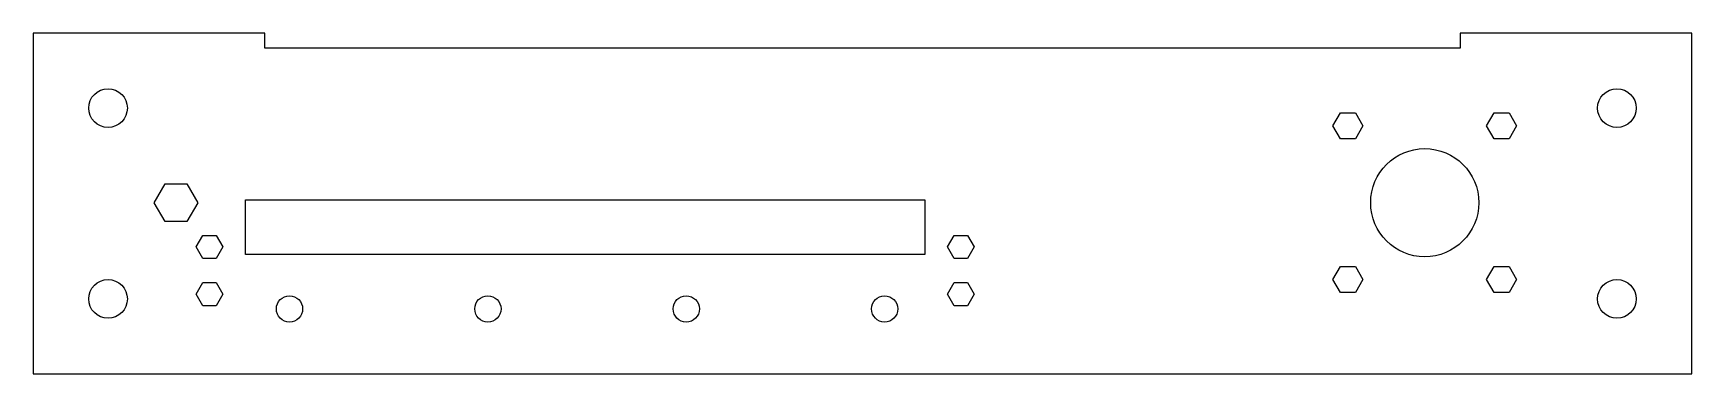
# Model space of a CAD drawing. Header units: millimetres. Extents: x -134 to 200, y 31 to 100.
import ezdxf

# ---------------------------------------------------------------- set-up
doc = ezdxf.new("R2010")
doc.units = ezdxf.units.MM
doc.layers.add('CUTOUTS', color=1, linetype='CONTINUOUS')
doc.layers.add('PERIMETER', color=5, linetype='CONTINUOUS')

msp = doc.modelspace()

# ---------------------------------------------------------------- linework, layer by layer
at = {"layer": 'CUTOUTS'}
for p, q in [((127.73, 81.42), (129.24, 84.04)), ((129.24, 84.04), (132.27, 84.04)), ((132.27, 84.04), (133.78, 81.42)), ((158.73, 81.42), (160.24, 84.04)), ((160.24, 84.04), (163.27, 84.04)), ((163.27, 84.04), (164.78, 81.42)), ((129.24, 78.8), (127.73, 81.42)), ((133.78, 81.42), (132.27, 78.8)), ((160.24, 78.8), (158.73, 81.42)), ((164.78, 81.42), (163.27, 78.8)), ((132.27, 78.8), (129.24, 78.8)), ((163.27, 78.8), (160.24, 78.8)), ((-109.95, 65.92), (-107.75, 69.74)), ((-107.75, 69.74), (-103.34, 69.74)), ((-103.34, 69.74), (-101.13, 65.92)), ((-107.75, 62.1), (-109.95, 65.92)), ((-101.13, 65.92), (-103.34, 62.1)), ((-91.52, 55.46), (-91.52, 66.47)), ((-91.52, 66.47), (45.44, 66.47)), ((45.44, 66.47), (45.44, 55.46)), ((-103.34, 62.1), (-107.75, 62.1)), ((-101.5, 56.99), (-100.15, 59.32)), ((-100.15, 54.66), (-101.5, 56.99)), ((-100.15, 59.32), (-97.45, 59.32)), ((-97.45, 59.32), (-96.1, 56.99)), ((-96.1, 56.99), (-97.45, 54.66)), ((50, 56.99), (51.35, 59.32)), ((51.35, 54.66), (50, 56.99)), ((51.35, 59.32), (54.05, 59.32)), ((54.05, 59.32), (55.4, 56.99)), ((55.4, 56.99), (54.05, 54.66)), ((-97.45, 54.66), (-100.15, 54.66)), ((45.44, 55.46), (-91.52, 55.46)), ((54.05, 54.66), (51.35, 54.66)), ((127.73, 50.42), (129.24, 53.04)), ((129.24, 47.8), (127.73, 50.42)), ((129.24, 53.04), (132.27, 53.04)), ((132.27, 53.04), (133.78, 50.42)), ((133.78, 50.42), (132.27, 47.8)), ((158.73, 50.42), (160.24, 53.04)), ((160.24, 47.8), (158.73, 50.42)), ((160.24, 53.04), (163.27, 53.04)), ((163.27, 53.04), (164.78, 50.42)), ((164.78, 50.42), (163.27, 47.8)), ((-101.5, 47.49), (-100.15, 49.82)), ((-100.15, 45.16), (-101.5, 47.49)), ((-100.15, 49.82), (-97.45, 49.82)), ((-97.45, 49.82), (-96.1, 47.49)), ((-96.1, 47.49), (-97.45, 45.16)), ((50, 47.49), (51.35, 49.82)), ((51.35, 45.16), (50, 47.49)), ((51.35, 49.82), (54.05, 49.82)), ((54.05, 49.82), (55.4, 47.49)), ((55.4, 47.49), (54.05, 45.16)), ((132.27, 47.8), (129.24, 47.8)), ((163.27, 47.8), (160.24, 47.8)), ((-97.45, 45.16), (-100.15, 45.16)), ((54.05, 45.16), (51.35, 45.16))]:
    msp.add_line(p, q, dxfattribs=at)
for centre, radius in [((-119.25, 85), 3.9), ((185, 85), 3.9), ((146.25, 65.92), 10.9), ((-119.25, 46.52), 3.9), ((185, 46.52), 3.9), ((-82.66, 44.5), 2.65), ((-42.66, 44.5), 2.65), ((-2.66, 44.5), 2.65), ((37.34, 44.5), 2.65)]:
    msp.add_circle(centre, radius, dxfattribs=at)
at = {"layer": 'PERIMETER'}
for p, q in [((-87.65, 100.1), (-134.35, 100.1)), ((-134.35, 100.1), (-134.35, 31.42)), ((-87.65, 97.1), (-87.65, 100.1)), ((153.4, 97.1), (-87.65, 97.1)), ((200.1, 100.1), (153.4, 100.1)), ((153.4, 100.1), (153.4, 97.1)), ((200.1, 31.42), (200.1, 100.1)), ((-134.35, 31.42), (200.1, 31.42))]:
    msp.add_line(p, q, dxfattribs=at)

doc.saveas('drawing.dxf')
